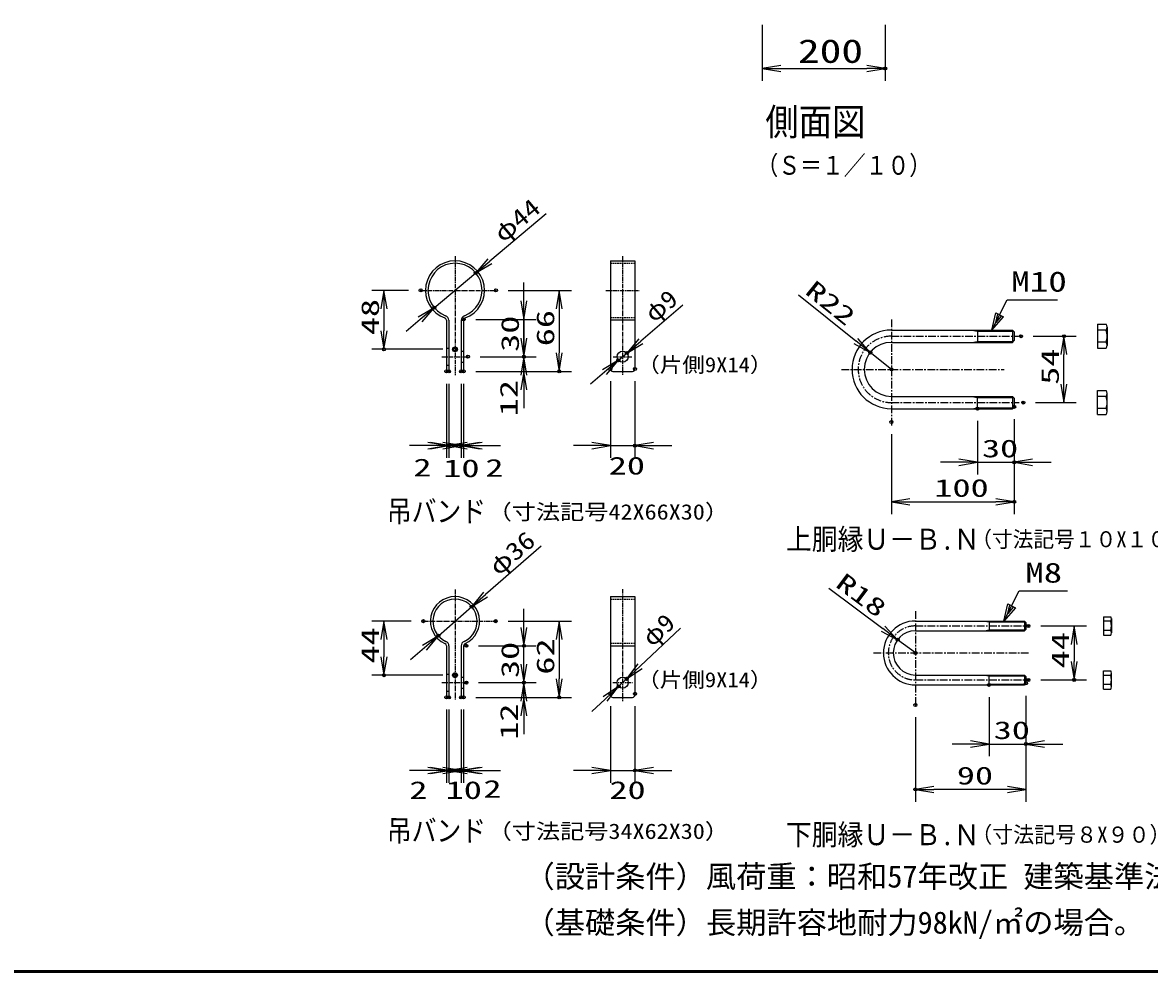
# Model space of a CAD drawing. Units: millimetres, scale not verified. Extents: x -2950 to 2950, y -2100 to 2100.
# Drawn here: x -882 to 952, y -1950 to -403 of the extents above; entities that cross this region are included whole.
import ezdxf
from ezdxf.enums import TextEntityAlignment as Align

# ---------------------------------------------------------------- set-up
doc = ezdxf.new("R2010")
doc.units = ezdxf.units.MM
doc.header["$LTSCALE"] = 10
doc.header["$PDMODE"] = 32
doc.header["$PDSIZE"] = 5
for name, pattern in [('USER1', [1.125, 0.75, -0.125, 0.125, -0.125]), ('USER4', [0.375, 0.25, -0.125]), ('USER5', [2, 1.25, -0.25, 0.25, -0.25])]:
    doc.linetypes.add(name, pattern=pattern)
for name, color, linetype, lineweight in [('0-1_1', 7, 'Continuous', 25), ('0-2_0', 7, 'Continuous', 25), ('0-4_EXTCNT-L', 2, 'Continuous', 25), ('0-6_WAKU', 7, 'Continuous', 25), ('0-9_D-TTL-TXT', 2, 'Continuous', 25)]:
    doc.layers.add(name, color=color, linetype=linetype, lineweight=lineweight)
doc.layers.add('0-5_DEFPOINTS', color=7, linetype='Continuous')
doc.styles.add('ＭＳ ゴシック', font='')
doc.styles.get('ＭＳ ゴシック').set_extended_font_data('MS Gothic')

# ---------------------------------------------------------------- blocks, each defined once
blk = doc.blocks.new('DARROWS')
at = {"layer": '0-2_0', "color": 2}
blk.add_line((0, 0), (-9.991, 0), dxfattribs=at)
blk.add_lwpolyline([(-10, -1.667), (0, 0), (-10, 1.667)], dxfattribs=at)

msp = doc.modelspace()

# ---------------------------------------------------------------- linework, layer by layer
at = {"layer": '0-1_1', "color": 4}
for p, q in [((695.33, -903.92), (720.42, -854.91)), ((720.42, -854.91), (802.23, -854.91)), ((695.33, -903.92), (701.86, -875.8)), ((701.71, -891.46), (704.97, -877.4)), ((701.86, -875.8), (714.32, -882.18)), ((711.2, -880.59), (701.71, -891.46)), ((714.89, -1377.61), (739.97, -1328.6)), ((739.97, -1328.6), (818.79, -1328.6)), ((714.89, -1377.61), (721.41, -1349.5)), ((721.41, -1349.5), (733.88, -1355.88))]:
    msp.add_line(p, q, dxfattribs=at)
msp.add_lwpolyline([(730.76, -1354.28), (721.27, -1365.15), (724.53, -1351.09)], dxfattribs=at)
at = {"layer": '0-2_0', "color": 4, "linetype": 'USER1'}
for p, q in [((-178.25, -783.38), (-178.25, -977.4)), ((94.55, -783.38), (94.55, -976.85)), ((-234.09, -839.22), (-111.68, -839.22)), ((67.26, -839.22), (121.31, -839.22)), ((-199.85, -947.22), (-157.13, -947.22)), ((79.34, -947.22), (109.76, -947.22)), ((-178.25, -1326.43), (-178.25, -1506.35)), ((94.55, -1325.56), (94.55, -1508.32)), ((-229.72, -1377.9), (-112, -1377.9)), ((-199.82, -1477.9), (-159.82, -1477.9)), ((78.55, -1477.9), (110.55, -1477.9))]:
    msp.add_line(p, q, dxfattribs=at)
at = {"layer": '0-2_0'}
for p, q in [((74.55, -791.22), (114.55, -791.22)), ((74.55, -791.22), (74.55, -967.22)), ((114.55, -791.22), (114.55, -967.22)), ((-192.25, -888.01), (-192.25, -971.22)), ((-188.25, -888.01), (-188.25, -971.22)), ((-168.25, -888.01), (-168.25, -971.22)), ((-164.25, -888.01), (-164.25, -971.22)), ((74.55, -887.22), (114.55, -887.22)), ((867.28, -894.32), (881.48, -894.32)), ((867.28, -894.32), (867.28, -933.52)), ((531.9, -903.92), (728.9, -903.92)), ((662.9, -903.92), (671.9, -905.54)), ((671.9, -903.92), (671.9, -923.92)), ((671.9, -905.54), (730.52, -905.54)), ((731.9, -906.92), (728.9, -903.92)), ((728.9, -903.92), (728.9, -923.92)), ((731.9, -906.92), (731.9, -920.92)), ((881.48, -904.12), (867.28, -904.12)), ((883.28, -899.08), (883.28, -928.76)), ((-192.25, -933.22), (-188.25, -933.22)), ((531.9, -923.92), (728.9, -923.92)), ((662.9, -923.92), (671.9, -922.3)), ((671.9, -922.3), (730.52, -922.3)), ((728.9, -923.92), (731.9, -920.92)), ((881.48, -923.72), (867.28, -923.72)), ((867.28, -933.52), (881.48, -933.52)), ((-168.25, -938.22), (-164.25, -938.22)), ((-192.25, -961.22), (-188.25, -961.22)), ((-192.25, -971.22), (-188.25, -971.22)), ((-168.25, -956.22), (-164.25, -956.22)), ((-168.25, -971.22), (-164.25, -971.22)), ((78.55, -971.22), (110.55, -971.22)), ((867.28, -1041.52), (867.28, -1002.32)), ((867.28, -1002.32), (881.48, -1002.32)), ((883.28, -1036.76), (883.28, -1007.08)), ((531.9, -1011.92), (728.9, -1011.92)), ((662.9, -1011.92), (671.9, -1013.54)), ((671.9, -1031.92), (671.9, -1011.92)), ((671.9, -1013.54), (730.52, -1013.54)), ((728.9, -1011.92), (728.9, -1031.92)), ((731.9, -1014.92), (728.9, -1011.92)), ((731.9, -1014.92), (731.9, -1028.92)), ((881.48, -1012.12), (867.28, -1012.12)), ((531.9, -1031.92), (728.9, -1031.92)), ((662.9, -1031.92), (671.9, -1030.3)), ((671.9, -1030.3), (730.52, -1030.3)), ((728.9, -1031.92), (731.9, -1028.92)), ((881.48, -1031.72), (867.28, -1031.72)), ((867.28, -1041.52), (881.48, -1041.52)), ((74.55, -1337.9), (74.55, -1497.9)), ((74.55, -1337.9), (114.55, -1337.9)), ((114.55, -1337.9), (114.55, -1497.9)), ((877.28, -1370.61), (877.28, -1400.61)), ((877.28, -1370.61), (888.88, -1370.61)), ((890.28, -1373.77), (890.28, -1396.9)), ((570.99, -1377.61), (748.59, -1377.61)), ((570.99, -1393.61), (748.59, -1393.61)), ((683.59, -1377.61), (690.99, -1379.01)), ((683.59, -1393.61), (690.99, -1392.21)), ((690.99, -1377.61), (690.99, -1393.61)), ((690.99, -1379.01), (749.99, -1379.01)), ((690.99, -1392.21), (749.99, -1392.21)), ((748.59, -1377.61), (748.59, -1393.61)), ((750.99, -1380.01), (748.59, -1377.61)), ((748.59, -1393.61), (750.99, -1391.21)), ((750.99, -1380.01), (750.99, -1391.21)), ((888.88, -1378.11), (877.28, -1378.11)), ((888.88, -1393.11), (877.28, -1393.11)), ((877.28, -1400.61), (888.88, -1400.61)), ((-192.25, -1418.05), (-192.25, -1501.9)), ((-188.25, -1418.05), (-188.25, -1501.9)), ((-168.25, -1418.05), (-168.25, -1501.9)), ((-164.25, -1418.05), (-164.25, -1501.9)), ((74.55, -1417.9), (114.55, -1417.9)), ((-192.25, -1463.9), (-188.25, -1463.9)), ((570.99, -1465.61), (748.59, -1465.61)), ((683.59, -1465.61), (690.99, -1467.01)), ((690.99, -1481.61), (690.99, -1465.61)), ((690.99, -1467.01), (749.99, -1467.01)), ((748.59, -1465.61), (748.59, -1481.61)), ((750.99, -1468.01), (748.59, -1465.61)), ((877.28, -1458.61), (888.88, -1458.61)), ((877.28, -1488.61), (877.28, -1458.61)), ((888.88, -1466.11), (877.28, -1466.11)), ((890.28, -1485.45), (890.28, -1462.32)), ((-168.25, -1468.9), (-164.25, -1468.9)), ((570.99, -1481.61), (748.59, -1481.61)), ((683.59, -1481.61), (690.99, -1480.21)), ((690.99, -1480.21), (749.99, -1480.21)), ((748.59, -1481.61), (750.99, -1479.21)), ((750.99, -1468.01), (750.99, -1479.21)), ((888.88, -1481.11), (877.28, -1481.11)), ((-192.25, -1491.9), (-188.25, -1491.9)), ((-192.25, -1501.9), (-188.25, -1501.9)), ((-168.25, -1486.9), (-164.25, -1486.9)), ((-168.25, -1501.9), (-164.25, -1501.9)), ((74.55, -1496.18), (74.55, -1497.9)), ((78.55, -1501.9), (110.55, -1501.9)), ((877.28, -1488.61), (888.88, -1488.61))]:
    msp.add_line(p, q, dxfattribs=at)
at = {"layer": '0-2_0', "linetype": 'USER4'}
for p, q in [((74.55, -795.22), (114.55, -795.22)), ((74.55, -883.22), (114.55, -883.22)), ((74.55, -1341.9), (114.55, -1341.9)), ((74.55, -1413.9), (114.55, -1413.9))]:
    msp.add_line(p, q, dxfattribs=at)
at = {"layer": '0-2_0', "color": 4, "linetype": 'USER5'}
for p, q in [((531.9, -886.66), (531.9, -1060.3)), ((531.9, -913.92), (738.62, -913.92)), ((450.58, -967.92), (715.4, -967.92)), ((531.9, -1021.92), (739.7, -1021.92)), ((570.99, -1361.51), (570.99, -1514.25)), ((570.99, -1385.61), (753.39, -1385.61)), ((502.89, -1429.61), (757.2, -1429.61)), ((570.99, -1473.61), (755.77, -1473.61))]:
    msp.add_line(p, q, dxfattribs=at)
at = {"layer": '0-2_0'}
for centre in [(94.55, -947.22), (94.55, -1477.9)]:
    msp.add_circle(centre, 9, dxfattribs=at)
for centre, radius, start, end in [((-178.25, -839.22), 48, 290.25225, 249.74775), ((-178.25, -839.22), 44, 290.25225, 249.74775), ((-196.25, -888.01), 4, 0, 69.74775), ((-196.25, -888.01), 8, 0, 69.74775), ((-160.25, -888.01), 8, 110.25225, 180), ((-160.25, -888.01), 4, 110.25225, 180), ((875.71, -899.22), 7.57, 319.63134, 40.36866), ((531.9, -967.92), 64, 90, 270), ((855.7, -913.92), 27.58, 339.18458, 20.81542), ((531.9, -967.92), 44, 90, 270), ((875.71, -928.62), 7.57, 319.63134, 40.36866), ((78.55, -967.22), 4, 180, 270), ((110.55, -967.22), 4, 270, 0), ((875.71, -1007.22), 7.57, 319.63134, 40.36866), ((855.7, -1021.92), 27.58, 339.18458, 20.81542), ((875.71, -1036.62), 7.57, 319.63134, 40.36866), ((-178.25, -1377.9), 40, 294.14774, 245.85226), ((-178.25, -1377.9), 36, 294.14774, 245.85226), ((884.68, -1374.36), 5.63, 318.21899, 41.78101), ((570.99, -1429.61), 52, 90, 270), ((570.99, -1429.61), 36, 90, 270), ((869.49, -1385.61), 20.79, 338.85295, 21.14705), ((884.56, -1396.86), 5.72, 319.0514, 40.9486), ((-196.25, -1418.05), 8, 0, 65.85226), ((-160.25, -1418.05), 8, 114.14774, 180), ((-196.25, -1418.05), 4, 0, 65.85226), ((-160.25, -1418.05), 4, 114.14774, 180), ((884.56, -1462.36), 5.72, 319.0514, 40.9486), ((869.49, -1473.61), 20.79, 338.85295, 21.14705), ((884.68, -1484.86), 5.63, 318.21899, 41.78101), ((78.55, -1497.9), 4, 180, 270), ((110.55, -1497.9), 4, 270, 0)]:
    msp.add_arc(centre, radius, start, end, dxfattribs=at)
at = {"layer": '0-2_0', "color": 4, "linetype": 'USER5'}
for centre, radius in [((531.9, -967.92), 54), ((570.99, -1429.61), 44)]:
    msp.add_arc(centre, radius, 90, 270, dxfattribs=at)
at = {"layer": '0-4_EXTCNT-L', "color": 1}
for p, q in [((321.87, -406.77), (321.87, -498.01)), ((321.87, -406.77), (321.87, -498.01)), ((321.87, -406.77), (321.87, -498.01)), ((521.87, -406.77), (521.87, -498.01)), ((521.87, -406.77), (521.87, -498.01)), ((521.87, -406.77), (521.87, -498.01)), ((-254.09, -839.22), (-313.85, -839.22)), ((-91.68, -839.22), (11.38, -839.22)), ((-144.25, -886.5), (-46.13, -886.5)), ((762.82, -913.92), (832.71, -913.92)), ((-198.25, -935.22), (-313.85, -935.22)), ((-137.13, -947.22), (-46.13, -947.22)), ((-137.13, -947.22), (-46.13, -947.22)), ((-144.25, -971.22), (11.38, -971.22)), ((-144.25, -971.22), (-46.13, -971.22)), ((74.55, -987.22), (74.55, -1112.02)), ((114.55, -987.22), (114.55, -1112.02)), ((-192.25, -991.22), (-192.25, -1112.02)), ((-188.25, -991.22), (-188.25, -1112.02)), ((-188.25, -991.22), (-188.25, -1112.02)), ((-168.25, -991.22), (-168.25, -1112.02)), ((-168.25, -991.22), (-168.25, -1112.02)), ((-164.25, -991.22), (-164.25, -1112.02)), ((766.65, -1021.92), (832.71, -1021.92)), ((671.9, -1051.92), (671.9, -1139.22)), ((731.9, -1048.92), (731.9, -1139.22)), ((731.9, -1048.92), (731.9, -1203.5)), ((531.9, -1073.5), (531.9, -1203.5)), ((-249.72, -1377.9), (-313.85, -1377.9)), ((-92, -1377.9), (11.38, -1377.9)), ((775.07, -1385.61), (849.41, -1385.61)), ((-139.82, -1417.9), (-46.13, -1417.9)), ((-198.25, -1465.9), (-313.85, -1465.9)), ((-139.82, -1477.9), (-46.13, -1477.9)), ((-139.82, -1477.9), (-46.13, -1477.9)), ((775.07, -1473.61), (849.41, -1473.61)), ((-144.25, -1501.9), (-46.13, -1501.9)), ((-144.25, -1501.9), (11.38, -1501.9)), ((690.99, -1501.61), (690.99, -1597.92)), ((750.99, -1499.21), (750.99, -1597.92)), ((750.99, -1499.21), (750.99, -1671.84)), ((-192.25, -1521.9), (-192.25, -1640.91)), ((-188.25, -1521.9), (-188.25, -1640.91)), ((-188.25, -1521.9), (-188.25, -1640.91)), ((-168.25, -1521.9), (-168.25, -1640.91)), ((-168.25, -1521.9), (-168.25, -1640.91)), ((-164.25, -1521.9), (-164.25, -1640.91)), ((74.55, -1516.18), (74.55, -1640.91)), ((114.55, -1516.18), (114.55, -1640.91)), ((570.99, -1534.25), (570.99, -1671.84))]:
    msp.add_line(p, q, dxfattribs=at)
at = {"layer": '0-4_EXTCNT-L'}
for p, q in [((351.87, -478.01), (491.87, -478.01)), ((351.87, -478.01), (491.87, -478.01)), ((351.87, -478.01), (491.87, -478.01)), ((-29.7, -714.45), (-121.59, -791.63)), ((-211.94, -867.52), (-144.56, -810.92)), ((-66.13, -856.5), (-66.13, -826.5)), ((380.56, -846.54), (474.17, -921.62)), ((-293.85, -869.22), (-293.85, -905.22)), ((-8.62, -869.22), (-8.62, -941.22)), ((192.79, -863.62), (124.25, -921.95)), ((-234.91, -886.82), (-257.88, -906.11)), ((-66.13, -886.5), (-66.13, -947.22)), ((-66.13, -917.22), (-66.13, -887.22)), ((-66.13, -971.22), (-66.13, -947.22)), ((87.69, -953.06), (101.4, -941.39)), ((531.9, -967.92), (497.58, -940.39)), ((812.71, -991.92), (812.71, -943.92)), ((-66.13, -977.22), (-66.13, -1007.22)), ((64.85, -972.5), (42, -991.94)), ((-66.13, -1001.22), (-66.13, -1031.22)), ((-222.25, -1092.02), (-252.25, -1092.02)), ((-218.25, -1092.02), (-248.25, -1092.02)), ((-198.25, -1092.02), (-228.25, -1092.02)), ((-192.25, -1092.02), (-188.25, -1092.02)), ((-188.25, -1092.02), (-168.25, -1092.02)), ((-164.25, -1092.02), (-168.25, -1092.02)), ((-158.25, -1092.02), (-128.25, -1092.02)), ((-138.25, -1092.02), (-108.25, -1092.02)), ((-134.25, -1092.02), (-104.25, -1092.02)), ((44.55, -1092.02), (14.55, -1092.02)), ((74.55, -1092.02), (114.55, -1092.02)), ((144.55, -1092.02), (174.55, -1092.02)), ((641.9, -1119.22), (611.9, -1119.22)), ((671.9, -1119.22), (731.9, -1119.22)), ((761.9, -1119.22), (791.9, -1119.22)), ((561.9, -1183.5), (701.9, -1183.5)), ((-38.04, -1255.68), (-128.5, -1334.53)), ((430.17, -1324.04), (518.18, -1390.02)), ((-205.39, -1401.56), (-151.11, -1354.24)), ((-66.13, -1387.9), (-66.13, -1357.9)), ((188.47, -1389.47), (122.94, -1451.17)), ((-293.85, -1407.9), (-293.85, -1435.9)), ((-8.62, -1407.9), (-8.62, -1471.9)), ((570.99, -1429.61), (542.19, -1408.02)), ((-228, -1421.27), (-250.61, -1440.98)), ((-66.13, -1447.9), (-66.13, -1417.9)), ((-66.13, -1477.9), (-66.13, -1417.9)), ((829.41, -1415.61), (829.41, -1443.61)), ((-66.13, -1501.9), (-66.13, -1477.9)), ((88, -1484.07), (101.1, -1471.73)), ((-66.13, -1507.9), (-66.13, -1537.9)), ((66.15, -1504.63), (44.31, -1525.2)), ((-66.13, -1531.9), (-66.13, -1561.9)), ((660.99, -1577.92), (630.99, -1577.92)), ((690.99, -1577.92), (750.99, -1577.92)), ((780.99, -1577.92), (810.99, -1577.92)), ((-222.25, -1620.91), (-252.25, -1620.91)), ((-218.25, -1620.91), (-248.25, -1620.91)), ((-198.25, -1620.91), (-228.25, -1620.91)), ((-192.25, -1620.91), (-188.25, -1620.91)), ((-188.25, -1620.91), (-168.25, -1620.91)), ((-168.25, -1620.91), (-164.25, -1620.91)), ((-158.25, -1620.91), (-128.25, -1620.91)), ((-138.25, -1620.91), (-108.25, -1620.91)), ((-134.25, -1620.91), (-104.25, -1620.91)), ((44.55, -1620.91), (14.55, -1620.91)), ((74.55, -1620.91), (114.55, -1620.91)), ((144.55, -1620.91), (174.55, -1620.91)), ((720.99, -1651.84), (600.99, -1651.84))]:
    msp.add_line(p, q, dxfattribs=at)
at = {"layer": '0-4_EXTCNT-L', "color": 4}
for p, q in [((695.33, -903.92), (714.32, -882.18)), ((733.88, -1355.88), (714.89, -1377.61))]:
    msp.add_line(p, q, dxfattribs=at)
for centre in [(-178.25, -935.22), (-178.25, -1465.9)]:
    msp.add_circle(centre, 4, dxfattribs=at)
at = {"layer": '0-5_DEFPOINTS'}
for p in [(521.87, -478.01), (-144.56, -810.92), (-234.09, -839.22), (-111.68, -839.22), (-211.94, -867.52), (-164.25, -886.5), (742.82, -913.92), (812.71, -913.92), (-293.85, -935.22), (-178.25, -935.22), (-157.13, -947.22), (-66.13, -947.22), (87.69, -953.06), (101.4, -941.39), (497.58, -940.39), (-192.25, -971.22), (-188.25, -971.22), (-168.25, -971.22), (-164.25, -971.22), (-8.62, -971.22), (74.55, -967.22), (114.55, -967.22), (531.9, -967.92), (731.9, -1028.92), (746.65, -1021.92), (671.9, -1031.92), (531.9, -1053.5), (-188.25, -1092.02), (-168.25, -1092.02), (114.55, -1092.02), (731.9, -1119.22), (731.9, -1183.5), (-151.11, -1354.24), (-229.72, -1377.9), (-112, -1377.9), (755.07, -1385.61), (-205.39, -1401.56), (542.19, -1408.02), (-159.82, -1417.9), (-66.13, -1417.9), (570.99, -1429.61), (-293.85, -1465.9), (-178.25, -1465.9), (-159.82, -1477.9), (-66.13, -1477.9), (88, -1484.07), (101.1, -1471.73), (690.99, -1481.61), (750.99, -1479.21), (755.07, -1473.61), (829.41, -1473.61), (-192.25, -1501.9), (-188.25, -1501.9), (-168.25, -1501.9), (-164.25, -1501.9), (-8.62, -1501.9), (74.55, -1496.18), (114.55, -1496.18), (570.99, -1514.25), (750.99, -1577.92), (-188.25, -1620.91), (-168.25, -1620.91), (-164.25, -1620.91), (114.55, -1620.91), (570.99, -1651.84)]:
    msp.add_point(p, dxfattribs=at)
at = {"layer": '0-6_WAKU'}
msp.add_lwpolyline([(-2699.92, 1950.16), (2800.08, 1950.16), (2800.08, -1949.84), (-2699.92, -1949.84)], close=True, dxfattribs=at)
for points in [[(2798.74, 1948.83), (2798.74, -1948.51), (-2698.59, -1948.51)], [(2797.41, 1947.49), (2797.41, -1947.17), (-2697.26, -1947.17)]]:
    msp.add_lwpolyline(points, dxfattribs=at)

# ---------------------------------------------------------------- block references
at = {"layer": '0-4_EXTCNT-L', "xscale": 3, "yscale": 3}
for p, rotation in [((321.87, -478.01), 180), ((321.87, -478.01), 180), ((321.87, -478.01), 180), ((-144.56, -810.92), 220.02931), ((-293.85, -839.22), 90), ((-8.62, -839.22), 90), ((-66.13, -886.5), 270), ((-211.94, -867.52), 40.02931), ((-293.85, -935.22), 270), ((812.71, -913.92), 90), ((-66.13, -947.22), 270), ((101.4, -941.39), 220.39959), ((497.58, -940.39), 321.2693), ((-66.13, -947.22), 90), ((-8.62, -971.22), 270), ((87.69, -953.06), 40.39959), ((-66.13, -971.22), 90), ((812.71, -1021.92), 270), ((-188.25, -1092.02), 180), ((-168.25, -1092.02), 180), ((-164.25, -1092.02), 180), ((114.55, -1092.02), 180), ((731.9, -1119.22), 180), ((531.9, -1183.5), 180), ((-151.11, -1354.24), 221.0801), ((-293.85, -1377.9), 90), ((-66.13, -1417.9), 270), ((-8.62, -1377.9), 90), ((542.19, -1408.02), 323.14018), ((829.41, -1385.61), 90), ((-205.39, -1401.56), 41.0801), ((-293.85, -1465.9), 270), ((-66.13, -1477.9), 270), ((101.1, -1471.73), 223.27333), ((829.41, -1473.61), 270), ((-66.13, -1477.9), 90), ((-8.62, -1501.9), 270), ((88, -1484.07), 43.27333), ((-66.13, -1501.9), 90), ((750.99, -1577.92), 180), ((-188.25, -1620.91), 180), ((-168.25, -1620.91), 180), ((-164.25, -1620.91), 180), ((114.55, -1620.91), 180), ((570.99, -1651.84), 180)]:
    msp.add_blockref('DARROWS', p, dxfattribs=dict(at, rotation=rotation))
for p in [(521.87, -478.01), (521.87, -478.01), (521.87, -478.01), (-192.25, -1092.02), (-188.25, -1092.02), (-168.25, -1092.02), (74.55, -1092.02), (671.9, -1119.22), (731.9, -1183.5), (690.99, -1577.92), (-192.25, -1620.91), (-188.25, -1620.91), (-168.25, -1620.91), (74.55, -1620.91), (750.99, -1651.84)]:
    msp.add_blockref('DARROWS', p, dxfattribs=at)

# ---------------------------------------------------------------- texts
at = {"layer": '0-1_1', "color": 4, "style": 'ＭＳ ゴシック'}
for s, height, width, p in [('側面図', 44.18, 0.9, (326.87, -600.27)), ('（Ｓ＝１／１０）', 30.65, 0.85, (312.37, -660.16)), ('M10', 32.91, 1.35, (726.92, -851.24)), ('（片側9X14）', 24.48, 1.1, (118.26, -979.95)), ('（寸法記号42X66X30）', 25.07, 1.15, (-125.14, -1219.99)), ('（寸法記号１０X１００）', 26.04, 0.95, (661.89, -1265.29)), ('M8', 32.44, 1.35, (750.22, -1324.84)), ('（片側9X14）', 24.48, 1.1, (118.26, -1492.8)), ('（寸法記号34X62X30）', 25.07, 1.15, (-125.14, -1740)), ('（寸法記号８X９０）', 26.36, 0.95, (661.89, -1746.48))]:
    msp.add_text(s, height=height, dxfattribs=dict(at, width=width)).set_placement(p, align=Align.BOTTOM_LEFT)
for s, height, rotation, width, p in [('吊バンド', 34.75, 359.875, 0.85, (-289.13, -1226.52)), ('上胴縁Ｕ－Ｂ.Ｎ', 34.24, 359.934, 0.9, (360.38, -1271.54)), ('吊バンド', 34.75, 359.875, 0.85, (-289.13, -1746.54)), ('下胴縁Ｕ－Ｂ.Ｎ', 34.24, 359.934, 0.9, (360.38, -1752.67))]:
    msp.add_text(s, height=height, rotation=rotation, dxfattribs=dict(at, width=width)).set_placement(p, align=Align.BOTTOM_LEFT)
at = {"layer": '0-4_EXTCNT-L', "color": 3, "style": 'ＭＳ ゴシック'}
for s, height, width, p in [('200', 38.49, 1.35, (379.87, -480.42)), ('200', 38.49, 1.35, (379.87, -480.42)), ('200', 38.49, 1.35, (379.87, -480.42)), ('30', 28.89, 1.5, (679.4, -1119.77)), ('2', 28.89, 1.5, (-245.98, -1150.78)), ('10', 28.89, 1.5, (-197.31, -1151.98)), ('2', 28.89, 1.5, (-128.86, -1151.38)), ('20', 28.89, 1.5, (71.97, -1147.8)), ('100', 28.89, 1.5, (601.9, -1184.05)), ('30', 28.89, 1.5, (698.49, -1578.47)), ('90', 28.89, 1.5, (638.49, -1652.39)), ('2', 28.89, 1.5, (-252.6, -1676.1)), ('10', 28.89, 1.5, (-193.49, -1676.01)), ('2', 28.89, 1.5, (-132.04, -1674.11)), ('20', 28.89, 1.5, (73.05, -1676.01))]:
    msp.add_text(s, height=height, dxfattribs=dict(at, width=width)).set_placement(p, align=Align.BOTTOM_LEFT)
for s, rotation, width, p in [('φ44', 40.029, 1.2, (-94.43, -769.54)), ('R22', 321.269, 1.5, (384.12, -850.1)), ('φ9', 40.4, 1.1, (151.26, -899.68)), ('48', 90, 1.5, (-293.3, -912.22)), ('66', 90, 1.5, (-8.07, -930.22)), ('30', 90, 1.5, (-65.58, -939.36)), ('54', 90, 1.5, (813.26, -992.92)), ('12', 90, 1.5, (-67.63, -1044.3)), ('φ36', 41.08, 1.2, (-101.76, -1311.95)), ('R18', 323.14, 1.5, (433.84, -1327.48)), ('φ9', 43.273, 1.1, (148.81, -1427.58)), ('44', 90, 1.5, (-293.3, -1446.9)), ('62', 90, 1.5, (-8.07, -1464.9)), ('44', 90, 1.5, (829.96, -1454.61)), ('30', 90, 1.5, (-65.58, -1470.4)), ('12', 90, 1.5, (-67.32, -1570.97))]:
    msp.add_text(s, height=28.89, rotation=rotation, dxfattribs=dict(at, width=width)).set_placement(p, align=Align.BOTTOM_LEFT)
at = {"layer": '0-9_D-TTL-TXT', "color": 7, "style": 'ＭＳ ゴシック'}
for s, p in [('（設計条件）風荷重：昭和57年改正 建築基準法・同施行令に基づく風圧力に準拠。', (-65.17, -1822.38)), ('（基礎条件）長期許容地耐力98kN/㎡の場合。', (-65.17, -1897.38))]:
    msp.add_text(s, height=36.08, dxfattribs=at).set_placement(p, align=Align.BOTTOM_LEFT)

doc.saveas('drawing.dxf')
